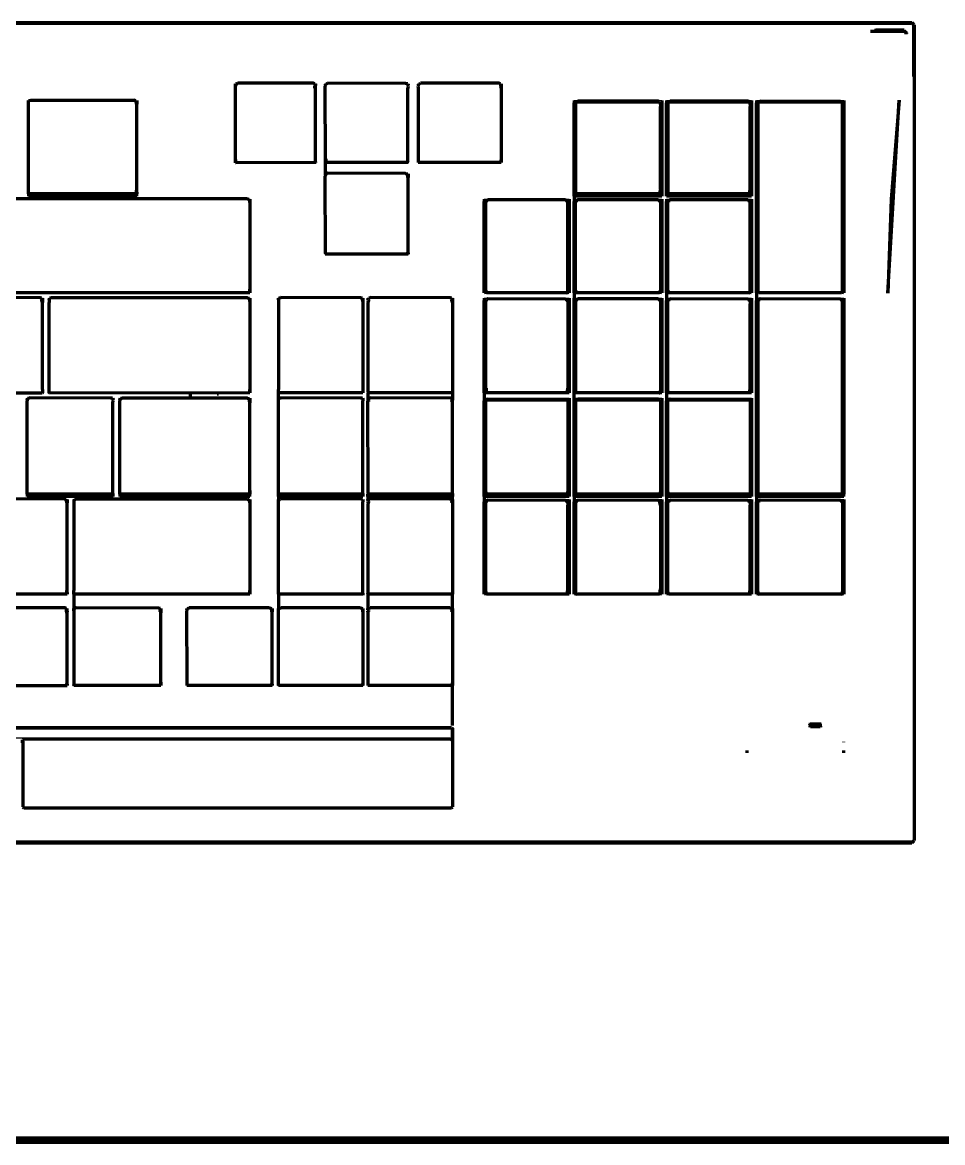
# Model space of a CAD drawing. Header units: millimetres. Extents: x 4307 to 31003, y 2809 to 20009.
# Drawn here: x 15031.8 to 15161.9, y 13399.1 to 13557.4 of the extents above; entities that cross this region are included whole.
import ezdxf

# ---------------------------------------------------------------- set-up
doc = ezdxf.new("R2010")
doc.units = ezdxf.units.MM
doc.layers.add('ProfileEdges', color=7, linetype='Continuous')

msp = doc.modelspace()

# ---------------------------------------------------------------- linework, layer by layer
for p, q in [((15157.63, 13557.11), (15157.47, 13557.26)), ((15157.63, 13557.11), (15157.63, 13549.82)), ((15157.74, 13556.96), (15157.63, 13557.11)), ((15157.74, 13556.96), (15157.74, 13548.65)), ((15156.47, 13556.34), (15156.76, 13555.96)), ((15156.76, 13555.96), (15156.81, 13555.97)), ((15156.79, 13556.16), (15156.81, 13555.97)), ((15156.81, 13555.93), (15156.81, 13555.97)), ((15061.93, 13548.75), (15062.06, 13548.74)), ((15062.09, 13548.75), (15062.27, 13548.75)), ((15072.9, 13548.78), (15073.16, 13548.78)), ((15073.16, 13548.78), (15073.25, 13548.78)), ((15074.63, 13548.78), (15074.71, 13548.78)), ((15085.97, 13548.78), (15086.23, 13548.78)), ((15086.23, 13548.78), (15086.32, 13548.78)), ((15087.76, 13548.78), (15087.85, 13548.78)), ((15099.15, 13548.78), (15099.41, 13548.78)), ((15099.41, 13548.78), (15099.49, 13548.78)), ((15087.76, 13548.44), (15087.85, 13548.44)), ((15099.41, 13548.44), (15099.49, 13548.44)), ((15032.68, 13546.4), (15032.76, 13546.4)), ((15032.68, 13546.06), (15032.76, 13546.06)), ((15047.85, 13546.38), (15047.98, 13546.4)), ((15047.9, 13546.06), (15047.98, 13546.06)), ((15109.78, 13546.4), (15122.17, 13546.4)), ((15109.78, 13546.06), (15110, 13546.06)), ((15110, 13546.06), (15121.93, 13546.06)), ((15121.93, 13546.06), (15122.17, 13546.06)), ((15122.85, 13546.4), (15134.87, 13546.4)), ((15122.85, 13546.06), (15123.08, 13546.06)), ((15123.08, 13546.06), (15134.63, 13546.06)), ((15134.63, 13546.06), (15134.87, 13546.06)), ((15135.56, 13546.4), (15147.92, 13546.4)), ((15135.56, 13546.06), (15135.81, 13546.06)), ((15135.81, 13546.06), (15147.66, 13546.06)), ((15147.66, 13546.06), (15147.92, 13546.06)), ((15074.63, 13536.04), (15074.71, 13536.04)), ((15074.71, 13536.04), (15085.97, 13536.07)), ((15086.23, 13536.04), (15086.32, 13536.04)), ((15086.25, 13535.7), (15086.32, 13535.7)), ((15063.65, 13532.48), (15063.8, 13532.48)), ((15063.86, 13532.47), (15063.99, 13532.48)), ((15063.9, 13532.15), (15063.99, 13532.15)), ((15097.1, 13532.48), (15109.1, 13532.48)), ((15097.1, 13532.15), (15097.33, 13532.15)), ((15097.33, 13532.15), (15097.62, 13532.15)), ((15108.58, 13532.15), (15108.88, 13532.15)), ((15108.88, 13532.15), (15109.1, 13532.15)), ((15109.78, 13532.48), (15122.17, 13532.48)), ((15109.78, 13532.15), (15110.03, 13532.15)), ((15110.03, 13532.15), (15110.3, 13532.15)), ((15121.66, 13532.15), (15121.95, 13532.15)), ((15121.95, 13532.15), (15122.17, 13532.15)), ((15122.85, 13532.48), (15134.87, 13532.48)), ((15122.85, 13532.15), (15123.1, 13532.15)), ((15123.1, 13532.15), (15123.37, 13532.15)), ((15134.36, 13532.15), (15134.65, 13532.15)), ((15134.65, 13532.15), (15134.87, 13532.15)), ((15022.73, 13518.49), (15034.33, 13518.52)), ((15034.54, 13518.47), (15034.67, 13518.49)), ((15035.61, 13518.49), (15035.69, 13518.49)), ((15063.86, 13518.47), (15063.99, 13518.49)), ((15068, 13518.49), (15068.08, 13518.49)), ((15068.08, 13518.49), (15079.62, 13518.52)), ((15079.83, 13518.47), (15079.96, 13518.49)), ((15080.65, 13518.49), (15080.78, 13518.47)), ((15080.81, 13518.49), (15092.27, 13518.52)), ((15092.48, 13518.47), (15092.61, 13518.49)), ((15097.1, 13518.49), (15109.1, 13518.49)), ((15109.78, 13518.49), (15122.17, 13518.49)), ((15122.85, 13518.49), (15134.87, 13518.49)), ((15135.56, 13518.49), (15147.92, 13518.49)), ((15034.67, 13518.15), (15034.58, 13518.15)), ((15035.61, 13518.15), (15035.69, 13518.15)), ((15063.9, 13518.15), (15063.99, 13518.15)), ((15079.88, 13518.15), (15079.96, 13518.15)), ((15080.65, 13518.15), (15080.99, 13518.15)), ((15092.27, 13518.15), (15092.54, 13518.15)), ((15092.54, 13518.15), (15092.61, 13518.15)), ((15097.1, 13518.15), (15097.33, 13518.15)), ((15097.33, 13518.15), (15097.62, 13518.15)), ((15108.58, 13518.15), (15108.86, 13518.15)), ((15108.86, 13518.15), (15109.1, 13518.15)), ((15109.78, 13518.15), (15110, 13518.15)), ((15110, 13518.15), (15110.3, 13518.15)), ((15121.66, 13518.15), (15121.95, 13518.15)), ((15121.95, 13518.15), (15122.17, 13518.15)), ((15122.85, 13518.15), (15123.08, 13518.15)), ((15123.08, 13518.15), (15123.37, 13518.15)), ((15134.36, 13518.15), (15134.63, 13518.15)), ((15134.63, 13518.15), (15134.87, 13518.15)), ((15135.56, 13518.15), (15135.83, 13518.15)), ((15135.99, 13518.15), (15136.07, 13518.15)), ((15147.4, 13518.15), (15147.66, 13518.15)), ((15147.66, 13518.15), (15147.92, 13518.15)), ((15032.5, 13504.32), (15032.58, 13504.32)), ((15032.58, 13504.32), (15044.3, 13504.35)), ((15044.55, 13504.32), (15044.64, 13504.32)), ((15045.58, 13504.32), (15045.67, 13504.32)), ((15063.86, 13504.3), (15063.99, 13504.32)), ((15068, 13504.32), (15068.08, 13504.32)), ((15068.08, 13504.32), (15079.62, 13504.35)), ((15079.88, 13504.32), (15079.96, 13504.32)), ((15080.65, 13504.32), (15080.73, 13504.32)), ((15080.73, 13504.32), (15092.27, 13504.35)), ((15092.53, 13504.32), (15092.61, 13504.32)), ((15097.1, 13504.32), (15109.1, 13504.32)), ((15109.78, 13504.32), (15122.17, 13504.32)), ((15122.85, 13504.32), (15134.87, 13504.32)), ((15044.55, 13503.98), (15044.64, 13503.98)), ((15063.9, 13503.98), (15063.99, 13503.98)), ((15079.87, 13503.98), (15079.96, 13503.98)), ((15080.65, 13503.98), (15080.99, 13503.98)), ((15092.27, 13503.98), (15092.61, 13503.98)), ((15097.1, 13503.98), (15097.33, 13503.98)), ((15097.33, 13503.98), (15108.88, 13503.98)), ((15108.88, 13503.98), (15109.1, 13503.98)), ((15109.78, 13503.98), (15110, 13503.98)), ((15110, 13503.98), (15121.95, 13503.98)), ((15121.95, 13503.98), (15122.17, 13503.98)), ((15122.85, 13503.98), (15123.08, 13503.98)), ((15123.08, 13503.98), (15134.65, 13503.98)), ((15134.65, 13503.98), (15134.87, 13503.98)), ((15037.81, 13490.02), (15037.96, 13490.02)), ((15038.02, 13490.01), (15038.15, 13490.02)), ((15039.08, 13490.02), (15039.21, 13490.01)), ((15039.27, 13490.02), (15039.42, 13490.02)), ((15063.65, 13490.02), (15063.8, 13490.02)), ((15063.86, 13490.01), (15063.99, 13490.02)), ((15068, 13490.02), (15068.12, 13490.01)), ((15079.62, 13490.02), (15079.88, 13490.03)), ((15079.88, 13490.03), (15079.96, 13490.02)), ((15080.65, 13490.02), (15080.73, 13490.03)), ((15080.73, 13490.03), (15080.99, 13490.02)), ((15092.27, 13490.02), (15092.42, 13490.02)), ((15092.48, 13490.01), (15092.61, 13490.02)), ((15097.1, 13490.02), (15109.1, 13490.02)), ((15109.78, 13490.02), (15122.17, 13490.02)), ((15122.85, 13490.02), (15134.87, 13490.02)), ((15135.56, 13490.02), (15147.92, 13490.02)), ((15038.15, 13489.69), (15038.06, 13489.69)), ((15063.9, 13489.69), (15063.99, 13489.69)), ((15079.88, 13489.69), (15079.96, 13489.69)), ((15080.65, 13489.69), (15080.99, 13489.69)), ((15092.27, 13489.69), (15092.54, 13489.69)), ((15092.54, 13489.69), (15092.61, 13489.69)), ((15097.1, 13489.69), (15097.33, 13489.69)), ((15097.33, 13489.69), (15097.62, 13489.69)), ((15108.58, 13489.69), (15108.86, 13489.69)), ((15108.86, 13489.69), (15109.1, 13489.69)), ((15109.78, 13489.69), (15110, 13489.69)), ((15110, 13489.69), (15110.3, 13489.69)), ((15121.66, 13489.69), (15121.89, 13489.69)), ((15121.89, 13489.69), (15122.17, 13489.69)), ((15122.85, 13489.69), (15123.08, 13489.69)), ((15123.08, 13489.69), (15123.37, 13489.69)), ((15134.36, 13489.69), (15134.63, 13489.69)), ((15134.63, 13489.69), (15134.87, 13489.69)), ((15135.56, 13489.69), (15135.78, 13489.69)), ((15135.78, 13489.69), (15135.83, 13489.69)), ((15135.99, 13489.69), (15136.07, 13489.69)), ((15147.4, 13489.69), (15147.7, 13489.69)), ((15147.7, 13489.69), (15147.92, 13489.69)), ((15026.16, 13474.63), (15038.06, 13474.63)), ((15038.06, 13474.63), (15038.15, 13474.63)), ((15038.06, 13474.29), (15038.15, 13474.29)), ((15039.08, 13474.63), (15039.16, 13474.63)), ((15039.16, 13474.63), (15051.06, 13474.66)), ((15051.06, 13474.29), (15051.34, 13474.29)), ((15051.28, 13474.61), (15051.41, 13474.63)), ((15051.34, 13474.29), (15051.41, 13474.29)), ((15055.07, 13474.63), (15055.16, 13474.63)), ((15055.16, 13474.63), (15067.02, 13474.63)), ((15067.02, 13474.63), (15067.11, 13474.63)), ((15067.02, 13474.29), (15067.11, 13474.29)), ((15068, 13474.63), (15068.08, 13474.63)), ((15068.08, 13474.63), (15079.88, 13474.63)), ((15079.88, 13474.63), (15079.96, 13474.63)), ((15079.88, 13474.29), (15079.96, 13474.29)), ((15080.65, 13474.63), (15080.73, 13474.63)), ((15080.65, 13474.29), (15080.99, 13474.29)), ((15080.73, 13474.63), (15092.53, 13474.63)), ((15092.27, 13474.29), (15092.56, 13474.29)), ((15092.53, 13474.63), (15092.61, 13474.63)), ((15092.56, 13474.29), (15092.61, 13474.29)), ((15143.2, 13458.4), (15143.13, 13458.33)), ((15144.63, 13458.33), (15144.56, 13458.4)), ((14890.7, 13457.62), (15092.48, 13457.62)), ((15092.48, 13456.47), (15092.48, 13457.62)), ((15143.09, 13458.22), (15144.63, 13458.22)), ((15144.69, 13458.22), (15144.63, 13458.22)), ((15092.48, 13456.29), (14890.7, 13456.29)), ((15092.48, 13456.18), (15092.48, 13456.29)), ((15092.48, 13455.85), (15092.48, 13456.18))]:
    msp.add_line(p, q)
at = {"layer": 'ProfileEdges', "lineweight": 211}
for p, q in [((14858.64, 13557.45), (15157.52, 13557.45)), ((14858.76, 13557.34), (15157.4, 13557.34)), ((15157.4, 13557.34), (15157.47, 13557.26)), ((15157.65, 13557.31), (15157.47, 13557.26)), ((15157.52, 13557.45), (15157.65, 13557.31)), ((15157.65, 13557.31), (15157.69, 13557.31)), ((15157.87, 13557.12), (15157.69, 13557.31)), ((15157.87, 13557.12), (15157.87, 13441.84)), ((15151.67, 13556.19), (15156.48, 13556.19)), ((15152.47, 13556.34), (15152.28, 13556.3)), ((15156.42, 13556.34), (15152.47, 13556.34)), ((15156.42, 13556.3), (15152.47, 13556.34)), ((15156.42, 13556.3), (15156.42, 13556.34)), ((15156.48, 13556.19), (15156.42, 13556.3)), ((15156.48, 13556.19), (15156.66, 13556)), ((15156.66, 13556), (15156.66, 13555.76)), ((15156.76, 13555.96), (15156.66, 13556)), ((15156.76, 13555.96), (15156.76, 13555.87)), ((15061.95, 13548.49), (15061.93, 13548.75)), ((15062.06, 13548.74), (15061.95, 13548.49)), ((15062.09, 13548.75), (15062.06, 13548.74)), ((15062.27, 13548.84), (15062.09, 13548.75)), ((15072.9, 13548.87), (15062.27, 13548.84)), ((15073.16, 13548.78), (15072.9, 13548.87)), ((15073.16, 13548.78), (15073.16, 13548.53)), ((15073.23, 13548.52), (15073.16, 13548.78)), ((15073.25, 13548.78), (15073.23, 13548.52)), ((15074.63, 13548.78), (15074.65, 13548.52)), ((15074.65, 13548.52), (15074.71, 13548.78)), ((15074.71, 13548.78), (15074.82, 13548.78)), ((15074.97, 13548.87), (15074.82, 13548.78)), ((15085.97, 13548.82), (15074.97, 13548.87)), ((15086.23, 13548.78), (15085.97, 13548.82)), ((15086.23, 13548.78), (15086.3, 13548.52)), ((15086.32, 13548.78), (15086.3, 13548.52)), ((15087.76, 13548.78), (15087.78, 13548.52)), ((15087.78, 13548.52), (15087.85, 13548.78)), ((15087.85, 13548.78), (15087.95, 13548.78)), ((15087.95, 13548.78), (15088.1, 13548.87)), ((15099.15, 13548.87), (15088.1, 13548.87)), ((15099.41, 13548.78), (15099.15, 13548.87)), ((15099.41, 13548.78), (15099.41, 13548.44)), ((15099.49, 13548.78), (15099.49, 13548.44)), ((15061.95, 13548.49), (15061.93, 13548.42)), ((15061.95, 13538.08), (15061.93, 13548.42)), ((15073.16, 13548.13), (15073.16, 13548.45)), ((15073.25, 13548.44), (15073.23, 13548.52)), ((15073.23, 13538.13), (15073.25, 13548.44)), ((15074.65, 13548.52), (15074.63, 13548.44)), ((15074.65, 13537.76), (15074.63, 13548.44)), ((15086.3, 13548.52), (15086.32, 13548.44)), ((15086.32, 13548.44), (15086.3, 13548.14)), ((15086.3, 13537.76), (15086.3, 13548.14)), ((15087.78, 13548.52), (15087.76, 13548.44)), ((15087.78, 13548.14), (15087.76, 13548.44)), ((15087.78, 13537.76), (15087.78, 13548.14)), ((15099.41, 13548.44), (15099.47, 13548.14)), ((15099.49, 13548.44), (15099.47, 13548.14)), ((15099.47, 13548.14), (15099.47, 13538.13)), ((15032.7, 13546.14), (15032.68, 13546.4)), ((15032.68, 13546.06), (15032.7, 13546.14)), ((15032.7, 13545.76), (15032.68, 13546.06)), ((15032.7, 13546.14), (15032.76, 13546.4)), ((15032.7, 13533.35), (15032.7, 13545.76)), ((15032.76, 13546.4), (15033.02, 13546.44)), ((15033.02, 13546.44), (15047.64, 13546.44)), ((15047.85, 13546.38), (15047.64, 13546.44)), ((15047.9, 13546.16), (15047.85, 13546.38)), ((15047.9, 13546.16), (15047.9, 13546.06)), ((15047.9, 13546.06), (15047.96, 13545.76)), ((15047.98, 13546.06), (15047.96, 13545.76)), ((15047.96, 13545.76), (15047.96, 13533.73)), ((15047.98, 13546.4), (15047.98, 13546.06)), ((15109.78, 13546.4), (15109.78, 13546.06)), ((15109.78, 13533.23), (15109.78, 13546.06)), ((15109.98, 13545.95), (15110, 13546.06)), ((15109.98, 13545.95), (15109.98, 13533.54)), ((15110, 13546.06), (15110.04, 13546.21)), ((15110.04, 13546.21), (15110.3, 13546.3)), ((15121.66, 13546.3), (15110.3, 13546.3)), ((15121.91, 13546.21), (15121.66, 13546.3)), ((15121.91, 13546.21), (15121.93, 13546.06)), ((15121.93, 13546.06), (15121.98, 13545.58)), ((15121.98, 13533.91), (15121.98, 13545.58)), ((15122.17, 13546.4), (15122.17, 13546.06)), ((15122.17, 13546.06), (15122.17, 13533.23)), ((15122.85, 13546.4), (15122.85, 13546.06)), ((15122.85, 13533.23), (15122.85, 13546.06)), ((15123.05, 13545.95), (15123.08, 13546.06)), ((15123.05, 13545.95), (15123.05, 13533.54)), ((15123.08, 13546.06), (15123.11, 13546.21)), ((15123.11, 13546.21), (15123.37, 13546.3)), ((15134.36, 13546.3), (15123.37, 13546.3)), ((15134.62, 13546.21), (15134.36, 13546.3)), ((15134.62, 13546.21), (15134.63, 13546.06)), ((15134.63, 13546.06), (15134.68, 13545.58)), ((15134.68, 13533.91), (15134.68, 13545.58)), ((15134.87, 13546.4), (15134.87, 13546.06)), ((15134.87, 13546.06), (15134.87, 13533.23)), ((15135.56, 13546.4), (15135.56, 13546.06)), ((15135.56, 13519.24), (15135.56, 13546.06)), ((15135.81, 13546.21), (15136.07, 13546.3)), ((15135.81, 13546.06), (15135.81, 13546.21)), ((15135.81, 13519.28), (15135.81, 13546.06)), ((15147.4, 13546.25), (15136.07, 13546.3)), ((15147.66, 13546.21), (15147.4, 13546.25)), ((15147.66, 13546.06), (15147.66, 13546.21)), ((15147.66, 13546.06), (15147.66, 13519.28)), ((15147.92, 13546.4), (15147.92, 13546.06)), ((15147.92, 13546.06), (15147.92, 13519.24)), ((15154.11, 13519.18), (15155.73, 13546.45)), ((15155.73, 13546.45), (15154.61, 13532.48)), ((15061.93, 13537.59), (15061.95, 13538.08)), ((15062, 13537.59), (15061.93, 13537.59)), ((15061.95, 13538.08), (15062, 13537.59)), ((15073.17, 13537.64), (15062, 13537.59)), ((15073.17, 13537.64), (15073.23, 13537.76)), ((15073.25, 13537.64), (15073.17, 13537.64)), ((15073.23, 13537.76), (15073.23, 13538.13)), ((15073.23, 13537.76), (15073.25, 13537.64)), ((15074.63, 13537.64), (15074.65, 13537.76)), ((15074.68, 13537.64), (15074.63, 13537.64)), ((15074.63, 13537.64), (15074.63, 13536.04)), ((15074.68, 13537.64), (15074.65, 13537.76)), ((15074.71, 13537.64), (15074.68, 13537.64)), ((15074.71, 13538.15), (15074.71, 13537.64)), ((15086.27, 13537.64), (15074.71, 13537.64)), ((15086.3, 13537.76), (15086.27, 13537.64)), ((15086.32, 13537.64), (15086.27, 13537.64)), ((15086.3, 13537.76), (15086.32, 13537.64)), ((15087.76, 13537.64), (15087.78, 13537.76)), ((15087.81, 13537.64), (15087.76, 13537.64)), ((15087.81, 13537.64), (15087.78, 13537.76)), ((15099.39, 13537.64), (15087.81, 13537.64)), ((15099.39, 13537.64), (15099.41, 13537.74)), ((15099.49, 13537.64), (15099.39, 13537.64)), ((15099.47, 13538.13), (15099.41, 13537.74)), ((15099.47, 13538.13), (15099.49, 13537.64)), ((15074.63, 13536.04), (15074.63, 13536)), ((15074.63, 13536), (15074.65, 13535.78)), ((15074.65, 13535.78), (15074.71, 13536.04)), ((15074.97, 13536.13), (15074.71, 13536.04)), ((15085.97, 13536.07), (15074.97, 13536.13)), ((15085.97, 13536.07), (15086.23, 13536.04)), ((15086.23, 13536.04), (15086.25, 13535.7)), ((15086.32, 13536.04), (15086.32, 13535.7)), ((15074.63, 13535.7), (15074.65, 13535.78)), ((15074.65, 13524.8), (15074.63, 13535.7)), ((15086.25, 13535.7), (15086.3, 13535.4)), ((15086.32, 13535.7), (15086.3, 13535.4)), ((15086.3, 13535.4), (15086.3, 13525.18)), ((15032.68, 13533.23), (15032.7, 13533.35)), ((15032.68, 13533.23), (15032.68, 13532.9)), ((15032.73, 13533.23), (15032.68, 13533.23)), ((15047.98, 13532.9), (15032.68, 13532.9)), ((15032.7, 13533.35), (15032.73, 13533.23)), ((15032.73, 13533.23), (15032.76, 13533.09)), ((15047.91, 13533.23), (15032.73, 13533.23)), ((15032.76, 13533.09), (15033.02, 13533)), ((15047.64, 13533), (15033.02, 13533)), ((15047.64, 13533), (15047.9, 13533.09)), ((15047.9, 13533.09), (15047.91, 13533.23)), ((15047.91, 13533.23), (15047.96, 13533.73)), ((15047.98, 13533.23), (15047.91, 13533.23)), ((15047.96, 13533.73), (15047.98, 13533.23)), ((15047.98, 13532.9), (15047.98, 13533.23)), ((15109.78, 13532.9), (15109.78, 13533.23)), ((15110.2, 13533.23), (15109.78, 13533.23)), ((15122.17, 13532.9), (15109.78, 13532.9)), ((15109.78, 13532.9), (15109.78, 13532.48)), ((15110.08, 13533.29), (15109.98, 13533.54)), ((15110.2, 13533.23), (15110.08, 13533.29)), ((15110.3, 13533.18), (15110.2, 13533.23)), ((15120.24, 13533.23), (15110.2, 13533.23)), ((15120.24, 13533.23), (15110.3, 13533.18)), ((15121.66, 13533.24), (15120.24, 13533.23)), ((15121.87, 13533.29), (15121.66, 13533.24)), ((15122.17, 13533.23), (15121.66, 13533.24)), ((15121.91, 13533.52), (15121.87, 13533.29)), ((15121.98, 13533.91), (15121.91, 13533.52)), ((15122.17, 13533.23), (15122.17, 13532.9)), ((15122.85, 13532.9), (15122.85, 13533.23)), ((15123.27, 13533.23), (15122.85, 13533.23)), ((15134.87, 13532.9), (15122.85, 13532.9)), ((15123.15, 13533.29), (15123.05, 13533.54)), ((15123.27, 13533.23), (15123.15, 13533.29)), ((15123.37, 13533.18), (15123.27, 13533.23)), ((15132.99, 13533.23), (15123.27, 13533.23)), ((15132.99, 13533.23), (15123.37, 13533.18)), ((15134.36, 13533.24), (15132.99, 13533.23)), ((15134.57, 13533.29), (15134.36, 13533.24)), ((15134.87, 13533.23), (15134.36, 13533.24)), ((15134.62, 13533.52), (15134.57, 13533.29)), ((15134.62, 13533.52), (15134.68, 13533.91)), ((15134.87, 13533.23), (15134.87, 13532.9)), ((15063.65, 13532.52), (15029.66, 13532.52)), ((15063.65, 13532.52), (15063.8, 13532.48)), ((15063.8, 13532.48), (15063.86, 13532.47)), ((15063.86, 13532.47), (15063.9, 13532.24)), ((15063.9, 13532.24), (15063.9, 13532.15)), ((15063.9, 13532.15), (15063.97, 13531.84)), ((15063.99, 13532.15), (15063.97, 13531.84)), ((15063.97, 13531.84), (15063.97, 13519.73)), ((15063.99, 13532.48), (15063.99, 13532.15)), ((15097.1, 13532.48), (15097.1, 13532.15)), ((15097.1, 13519.24), (15097.1, 13532.15)), ((15097.3, 13532.03), (15097.33, 13532.15)), ((15097.3, 13519.54), (15097.3, 13532.03)), ((15097.33, 13532.15), (15097.36, 13532.29)), ((15097.36, 13532.29), (15097.62, 13532.39)), ((15108.58, 13532.39), (15097.62, 13532.39)), ((15108.58, 13532.39), (15108.84, 13532.29)), ((15108.88, 13532.15), (15108.84, 13532.29)), ((15108.91, 13532.03), (15108.88, 13532.15)), ((15108.91, 13519.54), (15108.91, 13532.03)), ((15109.1, 13532.48), (15109.1, 13532.15)), ((15109.1, 13532.15), (15109.1, 13519.24)), ((15109.78, 13532.48), (15109.78, 13532.15)), ((15109.78, 13519.24), (15109.78, 13532.15)), ((15110.03, 13532.15), (15109.98, 13532.03)), ((15109.98, 13519.54), (15109.98, 13532.03)), ((15110.08, 13532.28), (15110.03, 13532.15)), ((15110.3, 13532.39), (15110.08, 13532.28)), ((15121.66, 13532.39), (15110.3, 13532.39)), ((15121.66, 13532.39), (15121.91, 13532.29)), ((15121.95, 13532.15), (15121.91, 13532.29)), ((15121.98, 13532.03), (15121.95, 13532.15)), ((15121.98, 13532.03), (15121.98, 13519.54)), ((15122.17, 13532.48), (15122.17, 13532.15)), ((15122.17, 13532.15), (15122.17, 13519.24)), ((15122.85, 13532.48), (15122.85, 13532.15)), ((15122.85, 13519.24), (15122.85, 13532.15)), ((15123.1, 13532.15), (15123.05, 13532.03)), ((15123.05, 13519.54), (15123.05, 13532.03)), ((15123.15, 13532.28), (15123.1, 13532.15)), ((15123.37, 13532.39), (15123.15, 13532.28)), ((15134.36, 13532.39), (15123.37, 13532.39)), ((15134.36, 13532.39), (15134.62, 13532.29)), ((15134.65, 13532.15), (15134.62, 13532.29)), ((15134.68, 13532.03), (15134.65, 13532.15)), ((15134.68, 13519.54), (15134.68, 13532.03)), ((15134.87, 13532.48), (15134.87, 13532.15)), ((15134.87, 13532.15), (15134.87, 13519.24)), ((15154.61, 13532.48), (15154.11, 13519.18)), ((15074.63, 13524.69), (15074.65, 13524.8)), ((15074.65, 13524.8), (15074.68, 13524.69)), ((15086.3, 13525.18), (15086.23, 13524.79)), ((15086.3, 13525.18), (15086.32, 13524.69)), ((15074.68, 13524.69), (15074.63, 13524.69)), ((15086.21, 13524.69), (15074.68, 13524.69)), ((15086.21, 13524.69), (15086.23, 13524.79)), ((15086.32, 13524.69), (15086.21, 13524.69)), ((15034.33, 13518.52), (15022.98, 13518.58)), ((15063.92, 13519.24), (15029.39, 13519.24)), ((15034.54, 13518.47), (15034.33, 13518.52)), ((15034.54, 13518.47), (15034.58, 13518.24)), ((15034.67, 13518.49), (15034.67, 13518.15)), ((15035.61, 13518.49), (15035.63, 13518.23)), ((15035.63, 13518.23), (15035.69, 13518.49)), ((15035.95, 13518.52), (15035.69, 13518.49)), ((15063.65, 13518.52), (15035.95, 13518.52)), ((15063.65, 13518.52), (15063.86, 13518.47)), ((15063.86, 13518.47), (15063.9, 13518.24)), ((15063.92, 13519.24), (15063.97, 13519.73)), ((15063.99, 13519.24), (15063.92, 13519.24)), ((15063.97, 13519.73), (15063.99, 13519.24)), ((15063.99, 13518.49), (15063.99, 13518.15)), ((15068.02, 13518.23), (15068, 13518.49)), ((15068.02, 13518.23), (15068.08, 13518.49)), ((15068.08, 13518.49), (15068.34, 13518.58)), ((15079.62, 13518.52), (15068.34, 13518.58)), ((15079.83, 13518.47), (15079.62, 13518.52)), ((15079.88, 13518.24), (15079.83, 13518.47)), ((15079.96, 13518.49), (15079.96, 13518.15)), ((15080.67, 13518.23), (15080.65, 13518.49)), ((15080.78, 13518.47), (15080.67, 13518.23)), ((15080.81, 13518.49), (15080.78, 13518.47)), ((15080.99, 13518.58), (15080.81, 13518.49)), ((15092.27, 13518.52), (15080.99, 13518.58)), ((15092.48, 13518.47), (15092.27, 13518.52)), ((15092.48, 13518.47), (15092.53, 13518.24)), ((15092.61, 13518.49), (15092.61, 13518.15)), ((15097.36, 13519.28), (15097.1, 13519.24)), ((15097.1, 13518.49), (15097.1, 13518.15)), ((15097.3, 13519.54), (15097.36, 13519.28)), ((15097.36, 13519.28), (15097.48, 13519.24)), ((15108.72, 13519.24), (15097.48, 13519.24)), ((15108.72, 13519.24), (15108.84, 13519.28)), ((15108.84, 13519.28), (15108.91, 13519.54)), ((15109.1, 13519.24), (15108.84, 13519.28)), ((15109.1, 13518.49), (15109.1, 13518.15)), ((15109.78, 13519.24), (15109.78, 13518.49)), ((15110.2, 13519.24), (15109.78, 13519.24)), ((15109.78, 13518.15), (15109.78, 13518.49)), ((15109.98, 13519.54), (15110.08, 13519.3)), ((15110.2, 13519.24), (15110.08, 13519.3)), ((15121.79, 13519.24), (15110.2, 13519.24)), ((15121.91, 13519.28), (15121.79, 13519.24)), ((15121.91, 13519.28), (15121.98, 13519.54)), ((15122.17, 13519.24), (15121.91, 13519.28)), ((15122.17, 13518.49), (15122.17, 13518.15)), ((15122.85, 13519.24), (15122.85, 13518.49)), ((15123.27, 13519.24), (15122.85, 13519.24)), ((15122.85, 13518.49), (15122.85, 13518.15)), ((15123.05, 13519.54), (15123.15, 13519.3)), ((15123.27, 13519.24), (15123.15, 13519.3)), ((15134.5, 13519.24), (15123.27, 13519.24)), ((15134.5, 13519.24), (15134.62, 13519.28)), ((15134.62, 13519.28), (15134.68, 13519.54)), ((15134.87, 13519.24), (15134.62, 13519.28)), ((15134.87, 13518.49), (15134.87, 13518.15)), ((15135.81, 13519.28), (15135.56, 13519.24)), ((15135.56, 13519.24), (15135.56, 13518.49)), ((15135.56, 13518.49), (15135.56, 13518.15)), ((15135.93, 13519.24), (15135.81, 13519.28)), ((15147.54, 13519.24), (15135.93, 13519.24)), ((15147.66, 13519.28), (15147.54, 13519.24)), ((15147.92, 13519.24), (15147.66, 13519.28)), ((15147.92, 13518.49), (15147.92, 13518.15)), ((15034.58, 13518.15), (15034.58, 13518.24)), ((15034.65, 13517.85), (15034.58, 13518.15)), ((15034.67, 13518.15), (15034.65, 13517.85)), ((15034.65, 13505.56), (15034.65, 13517.85)), ((15035.63, 13518.23), (15035.61, 13518.15)), ((15035.61, 13518.15), (15035.63, 13517.85)), ((15035.63, 13505.18), (15035.63, 13517.85)), ((15063.9, 13518.24), (15063.9, 13518.15)), ((15063.9, 13518.15), (15063.97, 13517.85)), ((15063.99, 13518.15), (15063.97, 13517.85)), ((15063.97, 13517.85), (15063.97, 13505.56)), ((15068.02, 13518.23), (15068, 13518.15)), ((15068, 13518.15), (15068.02, 13505.56)), ((15079.88, 13518.24), (15079.88, 13518.15)), ((15079.88, 13518.15), (15079.94, 13517.85)), ((15079.96, 13518.15), (15079.94, 13517.85)), ((15079.94, 13517.85), (15079.94, 13505.56)), ((15080.67, 13518.23), (15080.65, 13518.15)), ((15080.65, 13518.15), (15080.67, 13517.85)), ((15080.67, 13505.18), (15080.67, 13517.85)), ((15092.54, 13518.15), (15092.53, 13518.24)), ((15092.59, 13517.85), (15092.54, 13518.15)), ((15092.61, 13518.15), (15092.59, 13517.85)), ((15092.59, 13517.85), (15092.59, 13505.56)), ((15097.1, 13505.07), (15097.1, 13518.15)), ((15097.3, 13518.04), (15097.33, 13518.15)), ((15097.3, 13505.37), (15097.3, 13518.04)), ((15097.33, 13518.15), (15097.36, 13518.3)), ((15097.62, 13518.39), (15097.36, 13518.3)), ((15108.58, 13518.34), (15097.62, 13518.39)), ((15108.58, 13518.34), (15108.84, 13518.3)), ((15108.84, 13518.3), (15108.86, 13518.15)), ((15108.86, 13518.15), (15108.91, 13517.66)), ((15108.91, 13517.66), (15108.91, 13505.75)), ((15109.1, 13518.15), (15109.1, 13505.07)), ((15109.78, 13505.07), (15109.78, 13518.15)), ((15109.98, 13518.04), (15110, 13518.15)), ((15109.98, 13518.04), (15109.98, 13505.37)), ((15110, 13518.15), (15110.04, 13518.3)), ((15110.04, 13518.3), (15110.3, 13518.39)), ((15121.66, 13518.39), (15110.3, 13518.39)), ((15121.66, 13518.39), (15121.91, 13518.3)), ((15121.95, 13518.15), (15121.91, 13518.3)), ((15121.98, 13518.04), (15121.95, 13518.15)), ((15121.98, 13518.04), (15121.98, 13505.37)), ((15122.17, 13518.15), (15122.17, 13505.07)), ((15122.85, 13505.07), (15122.85, 13518.15)), ((15123.05, 13518.04), (15123.08, 13518.15)), ((15123.05, 13505.37), (15123.05, 13518.04)), ((15123.08, 13518.15), (15123.11, 13518.3)), ((15123.11, 13518.3), (15123.37, 13518.39)), ((15134.36, 13518.34), (15123.37, 13518.39)), ((15134.62, 13518.3), (15134.36, 13518.34)), ((15134.62, 13518.3), (15134.63, 13518.15)), ((15134.63, 13518.15), (15134.68, 13517.66)), ((15134.68, 13505.75), (15134.68, 13517.66)), ((15134.87, 13518.15), (15134.87, 13505.07)), ((15135.56, 13490.78), (15135.56, 13518.15)), ((15136.07, 13518.39), (15135.81, 13518.3)), ((15135.83, 13518.15), (15135.81, 13518.3)), ((15135.81, 13518.05), (15135.83, 13518.15)), ((15135.81, 13490.82), (15135.81, 13518.05)), ((15147.4, 13518.34), (15136.07, 13518.39)), ((15147.66, 13518.3), (15147.4, 13518.34)), ((15147.66, 13518.15), (15147.66, 13518.3)), ((15147.66, 13518.15), (15147.66, 13490.82)), ((15147.92, 13518.15), (15147.92, 13490.78)), ((15034.6, 13505.05), (15022.71, 13505.07)), ((15032.5, 13504.32), (15032.52, 13504.06)), ((15032.52, 13504.06), (15032.58, 13504.32)), ((15032.58, 13504.32), (15032.84, 13504.41)), ((15044.3, 13504.35), (15032.84, 13504.41)), ((15034.65, 13505.56), (15034.6, 13505.05)), ((15034.67, 13505.07), (15034.6, 13505.05)), ((15034.65, 13505.56), (15034.67, 13505.07)), ((15035.61, 13505.07), (15035.63, 13505.18)), ((15035.68, 13505.06), (15035.61, 13505.07)), ((15035.63, 13505.18), (15035.68, 13505.06)), ((15063.92, 13505.07), (15035.68, 13505.06)), ((15044.55, 13504.32), (15044.3, 13504.35)), ((15044.55, 13504.32), (15044.62, 13504.06)), ((15044.64, 13504.32), (15044.62, 13504.06)), ((15045.58, 13504.32), (15045.61, 13504.06)), ((15045.61, 13504.06), (15045.67, 13504.32)), ((15045.67, 13504.32), (15045.93, 13504.35)), ((15063.65, 13504.35), (15045.93, 13504.35)), ((15055.79, 13504.73), (15055.37, 13504.73)), ((15059.56, 13504.89), (15059.33, 13504.89)), ((15063.65, 13504.35), (15063.86, 13504.3)), ((15063.9, 13504.07), (15063.86, 13504.3)), ((15063.92, 13505.07), (15063.97, 13505.56)), ((15063.99, 13505.07), (15063.92, 13505.07)), ((15063.97, 13505.56), (15063.99, 13505.07)), ((15063.99, 13504.32), (15063.99, 13503.98)), ((15068, 13505.07), (15068.02, 13505.18)), ((15068, 13504.32), (15068, 13505.07)), ((15068.07, 13505.07), (15068, 13505.07)), ((15068.02, 13504.06), (15068, 13504.32)), ((15068.02, 13505.18), (15068.02, 13505.56)), ((15068.07, 13505.07), (15068.02, 13505.18)), ((15068.02, 13504.06), (15068.08, 13504.32)), ((15079.89, 13505.07), (15068.07, 13505.07)), ((15068.08, 13504.32), (15068.34, 13504.41)), ((15079.62, 13504.35), (15068.34, 13504.41)), ((15079.88, 13504.32), (15079.62, 13504.35)), ((15079.88, 13504.32), (15079.94, 13504.06)), ((15079.94, 13505.56), (15079.89, 13505.07)), ((15079.96, 13505.07), (15079.89, 13505.07)), ((15079.94, 13505.56), (15079.96, 13505.07)), ((15079.96, 13504.32), (15079.94, 13504.06)), ((15080.65, 13505.07), (15080.67, 13505.18)), ((15080.72, 13505.07), (15080.65, 13505.07)), ((15080.65, 13505.07), (15080.65, 13504.32)), ((15080.65, 13504.32), (15080.65, 13504.25)), ((15080.65, 13504.25), (15080.67, 13504.06)), ((15080.67, 13505.18), (15080.72, 13505.07)), ((15080.67, 13504.06), (15080.73, 13504.32)), ((15092.54, 13505.07), (15080.72, 13505.07)), ((15080.73, 13504.32), (15080.99, 13504.41)), ((15092.27, 13504.35), (15080.99, 13504.41)), ((15092.53, 13504.32), (15092.27, 13504.35)), ((15092.53, 13504.32), (15092.59, 13504.06)), ((15092.59, 13505.56), (15092.54, 13505.07)), ((15092.61, 13505.07), (15092.54, 13505.07)), ((15092.59, 13505.56), (15092.61, 13505.07)), ((15092.61, 13504.32), (15092.59, 13504.06)), ((15092.61, 13505.07), (15092.61, 13504.32)), ((15097.36, 13505.11), (15097.1, 13505.07)), ((15097.1, 13505.07), (15097.1, 13504.32)), ((15097.1, 13504.32), (15097.1, 13503.98)), ((15097.3, 13505.37), (15097.36, 13505.11)), ((15097.36, 13505.76), (15097.36, 13505.11)), ((15097.48, 13505.07), (15097.36, 13505.11)), ((15097.36, 13504.13), (15097.62, 13504.22)), ((15107.22, 13505.07), (15097.48, 13505.07)), ((15108.58, 13504.17), (15097.62, 13504.22)), ((15108.58, 13505.07), (15107.22, 13505.07)), ((15108.8, 13505.13), (15108.58, 13505.07)), ((15109.1, 13505.07), (15108.58, 13505.07)), ((15108.84, 13505.36), (15108.8, 13505.13)), ((15108.84, 13505.36), (15108.91, 13505.75)), ((15109.1, 13504.32), (15109.1, 13503.98)), ((15110.2, 13505.07), (15109.78, 13505.07)), ((15109.78, 13504.32), (15109.78, 13505.07)), ((15109.78, 13503.98), (15109.78, 13504.32)), ((15110.08, 13505.13), (15109.98, 13505.37)), ((15110.04, 13504.13), (15110.3, 13504.22)), ((15110.2, 13505.07), (15110.08, 13505.13)), ((15121.79, 13505.07), (15110.2, 13505.07)), ((15121.66, 13504.22), (15110.3, 13504.22)), ((15121.91, 13504.13), (15121.66, 13504.22)), ((15121.79, 13505.07), (15121.91, 13505.11)), ((15121.91, 13505.11), (15121.98, 13505.37)), ((15122.17, 13505.07), (15121.91, 13505.11)), ((15122.17, 13504.32), (15122.17, 13503.98)), ((15122.85, 13505.07), (15122.85, 13504.32)), ((15123.27, 13505.07), (15122.85, 13505.07)), ((15122.85, 13504.32), (15122.85, 13503.98)), ((15123.15, 13505.13), (15123.05, 13505.37)), ((15123.37, 13504.22), (15123.11, 13504.13)), ((15123.27, 13505.07), (15123.15, 13505.13)), ((15132.99, 13505.07), (15123.27, 13505.07)), ((15134.36, 13504.17), (15123.37, 13504.22)), ((15134.36, 13505.07), (15132.99, 13505.07)), ((15134.57, 13505.13), (15134.36, 13505.07)), ((15134.87, 13505.07), (15134.36, 13505.07)), ((15134.62, 13505.36), (15134.57, 13505.13)), ((15134.62, 13505.36), (15134.68, 13505.75)), ((15134.87, 13504.32), (15134.87, 13503.98)), ((15032.52, 13504.06), (15032.5, 13503.98)), ((15032.52, 13490.89), (15032.5, 13503.98)), ((15044.64, 13503.98), (15044.62, 13504.06)), ((15044.62, 13503.68), (15044.64, 13503.98)), ((15044.62, 13490.89), (15044.62, 13503.68)), ((15045.61, 13504.06), (15045.58, 13503.98)), ((15045.61, 13490.89), (15045.58, 13503.98)), ((15063.9, 13503.98), (15063.9, 13504.07)), ((15063.97, 13503.68), (15063.9, 13503.98)), ((15063.99, 13503.98), (15063.97, 13503.68)), ((15063.97, 13491.27), (15063.97, 13503.68)), ((15068, 13503.98), (15068.02, 13504.06)), ((15068.02, 13490.89), (15068, 13503.98)), ((15079.94, 13504.06), (15079.96, 13503.98)), ((15079.94, 13503.68), (15079.96, 13503.98)), ((15079.94, 13490.89), (15079.94, 13503.68)), ((15080.65, 13503.98), (15080.67, 13504.06)), ((15080.67, 13490.89), (15080.65, 13503.98)), ((15092.61, 13503.98), (15092.59, 13504.06)), ((15092.59, 13503.68), (15092.61, 13503.98)), ((15092.59, 13490.89), (15092.59, 13503.68)), ((15097.1, 13490.78), (15097.1, 13503.98)), ((15097.33, 13503.98), (15097.3, 13503.87)), ((15097.3, 13491.08), (15097.3, 13503.87)), ((15097.36, 13504.13), (15097.33, 13503.98)), ((15108.84, 13504.13), (15108.58, 13504.17)), ((15108.88, 13503.98), (15108.84, 13504.13)), ((15108.91, 13503.87), (15108.88, 13503.98)), ((15108.91, 13503.87), (15108.91, 13491.08)), ((15109.1, 13503.98), (15109.1, 13490.78)), ((15109.78, 13490.78), (15109.78, 13503.98)), ((15109.98, 13503.87), (15110, 13503.98)), ((15109.98, 13503.87), (15109.98, 13491.08)), ((15110, 13503.98), (15110.04, 13504.13)), ((15121.95, 13503.98), (15121.91, 13504.13)), ((15121.98, 13503.87), (15121.95, 13503.98)), ((15121.98, 13503.87), (15121.98, 13491.08)), ((15122.17, 13503.98), (15122.17, 13490.78)), ((15122.85, 13490.78), (15122.85, 13503.98)), ((15123.05, 13503.87), (15123.08, 13503.98)), ((15123.05, 13491.08), (15123.05, 13503.87)), ((15123.08, 13503.98), (15123.11, 13504.13)), ((15134.62, 13504.13), (15134.36, 13504.17)), ((15134.65, 13503.98), (15134.62, 13504.13)), ((15134.68, 13503.87), (15134.65, 13503.98)), ((15134.68, 13503.87), (15134.68, 13491.08)), ((15134.87, 13503.98), (15134.87, 13490.78)), ((15037.81, 13490.06), (15026.42, 13490.12)), ((15032.5, 13490.78), (15032.52, 13490.89)), ((15032.5, 13490.78), (15032.5, 13490.44)), ((15032.57, 13490.78), (15032.5, 13490.78)), ((15044.64, 13490.44), (15032.5, 13490.44)), ((15032.57, 13490.78), (15032.52, 13490.89)), ((15032.63, 13490.65), (15032.57, 13490.78)), ((15044.59, 13490.78), (15032.57, 13490.78)), ((15032.84, 13490.54), (15032.63, 13490.65)), ((15044.3, 13490.54), (15032.84, 13490.54)), ((15037.96, 13490.02), (15037.81, 13490.06)), ((15038.02, 13490.01), (15037.96, 13490.02)), ((15038.06, 13489.78), (15038.02, 13490.01)), ((15038.15, 13490.02), (15038.15, 13489.69)), ((15039.08, 13490.02), (15039.1, 13489.76)), ((15039.21, 13490.01), (15039.1, 13489.76)), ((15039.27, 13490.02), (15039.21, 13490.01)), ((15039.42, 13490.06), (15039.27, 13490.02)), ((15063.65, 13490.06), (15039.42, 13490.06)), ((15044.3, 13490.54), (15044.55, 13490.63)), ((15044.59, 13490.78), (15044.55, 13490.63)), ((15044.62, 13490.89), (15044.59, 13490.78)), ((15044.64, 13490.78), (15044.59, 13490.78)), ((15044.62, 13490.89), (15044.64, 13490.78)), ((15044.64, 13490.44), (15044.64, 13490.78)), ((15045.58, 13490.78), (15045.61, 13490.89)), ((15045.58, 13490.78), (15045.58, 13490.44)), ((15045.63, 13490.78), (15045.58, 13490.78)), ((15063.99, 13490.44), (15045.58, 13490.44)), ((15045.61, 13490.89), (15045.63, 13490.78)), ((15045.63, 13490.78), (15045.67, 13490.63)), ((15063.92, 13490.78), (15045.63, 13490.78)), ((15045.93, 13490.59), (15045.67, 13490.63)), ((15063.65, 13490.59), (15045.93, 13490.59)), ((15063.65, 13490.59), (15063.9, 13490.63)), ((15063.65, 13490.06), (15063.8, 13490.02)), ((15063.8, 13490.02), (15063.86, 13490.01)), ((15063.9, 13489.78), (15063.86, 13490.01)), ((15063.9, 13490.63), (15063.92, 13490.78)), ((15063.92, 13490.78), (15063.97, 13491.27)), ((15063.99, 13490.78), (15063.92, 13490.78)), ((15063.97, 13491.27), (15063.99, 13490.78)), ((15063.99, 13490.44), (15063.99, 13490.78)), ((15063.99, 13490.02), (15063.99, 13489.69)), ((15068, 13490.78), (15068.02, 13490.89)), ((15068, 13490.44), (15068, 13490.78)), ((15068.07, 13490.78), (15068, 13490.78)), ((15079.96, 13490.44), (15068, 13490.44)), ((15068, 13490.44), (15068, 13490.02)), ((15068.02, 13489.76), (15068, 13490.02)), ((15068.07, 13490.78), (15068.02, 13490.89)), ((15068.02, 13489.76), (15068.12, 13490.01)), ((15068.12, 13490.65), (15068.07, 13490.78)), ((15079.91, 13490.78), (15068.07, 13490.78)), ((15068.34, 13490.54), (15068.12, 13490.65)), ((15068.12, 13490.01), (15068.19, 13490.02)), ((15068.34, 13490.12), (15068.19, 13490.02)), ((15079.62, 13490.54), (15068.34, 13490.54)), ((15079.62, 13490.12), (15068.34, 13490.12)), ((15079.88, 13490.63), (15079.62, 13490.54)), ((15079.88, 13490.03), (15079.62, 13490.12)), ((15079.91, 13490.78), (15079.88, 13490.63)), ((15079.88, 13490.03), (15079.94, 13489.76)), ((15079.94, 13490.89), (15079.91, 13490.78)), ((15079.96, 13490.78), (15079.91, 13490.78)), ((15079.94, 13490.89), (15079.96, 13490.78)), ((15079.96, 13490.02), (15079.94, 13489.76)), ((15079.96, 13490.78), (15079.96, 13490.44)), ((15080.65, 13490.78), (15080.67, 13490.89)), ((15080.65, 13490.44), (15080.65, 13490.78)), ((15080.7, 13490.78), (15080.65, 13490.78)), ((15092.61, 13490.44), (15080.65, 13490.44)), ((15080.65, 13490.44), (15080.65, 13490.02)), ((15080.65, 13489.92), (15080.65, 13490.02)), ((15080.67, 13490.89), (15080.7, 13490.78)), ((15080.67, 13489.76), (15080.73, 13490.03)), ((15080.7, 13490.78), (15080.73, 13490.63)), ((15092.56, 13490.78), (15080.7, 13490.78)), ((15080.73, 13490.63), (15080.99, 13490.54)), ((15080.99, 13490.12), (15080.73, 13490.03)), ((15092.27, 13490.54), (15080.99, 13490.54)), ((15092.27, 13490.06), (15080.99, 13490.12)), ((15092.53, 13490.63), (15092.27, 13490.54)), ((15092.42, 13490.02), (15092.27, 13490.06)), ((15092.48, 13490.01), (15092.42, 13490.02)), ((15092.48, 13490.01), (15092.53, 13489.78)), ((15092.56, 13490.78), (15092.53, 13490.63)), ((15092.59, 13490.89), (15092.56, 13490.78)), ((15092.61, 13490.78), (15092.56, 13490.78)), ((15092.59, 13490.89), (15092.61, 13490.78)), ((15092.61, 13490.78), (15092.61, 13490.44)), ((15092.61, 13490.02), (15092.61, 13490.44)), ((15092.61, 13490.02), (15092.61, 13489.69)), ((15097.1, 13490.44), (15097.1, 13490.78)), ((15097.52, 13490.78), (15097.1, 13490.78)), ((15109.1, 13490.44), (15097.1, 13490.44)), ((15097.1, 13490.44), (15097.1, 13490.02)), ((15097.1, 13490.02), (15097.1, 13489.69)), ((15097.4, 13490.84), (15097.3, 13491.08)), ((15097.52, 13490.78), (15097.4, 13490.84)), ((15097.62, 13490.73), (15097.52, 13490.78)), ((15108.72, 13490.78), (15097.52, 13490.78)), ((15108.58, 13490.73), (15097.62, 13490.73)), ((15108.58, 13490.73), (15108.72, 13490.78)), ((15108.72, 13490.78), (15108.84, 13490.82)), ((15108.84, 13490.82), (15108.91, 13491.08)), ((15109.1, 13490.78), (15108.84, 13490.82)), ((15109.1, 13490.78), (15109.1, 13490.44)), ((15109.1, 13490.02), (15109.1, 13489.69)), ((15109.78, 13490.44), (15109.78, 13490.78)), ((15110.2, 13490.78), (15109.78, 13490.78)), ((15122.17, 13490.44), (15109.78, 13490.44)), ((15109.78, 13490.44), (15109.78, 13490.02)), ((15109.78, 13490.02), (15109.78, 13489.69)), ((15110.08, 13490.84), (15109.98, 13491.08)), ((15110.2, 13490.78), (15110.08, 13490.84)), ((15110.3, 13490.73), (15110.2, 13490.78)), ((15121.79, 13490.78), (15110.2, 13490.78)), ((15121.66, 13490.73), (15110.3, 13490.73)), ((15121.66, 13490.73), (15121.79, 13490.78)), ((15121.79, 13490.78), (15121.91, 13490.82)), ((15121.98, 13491.08), (15121.91, 13490.82)), ((15122.17, 13490.78), (15121.91, 13490.82)), ((15122.17, 13490.78), (15122.17, 13490.44)), ((15122.17, 13490.02), (15122.17, 13489.69)), ((15122.85, 13490.44), (15122.85, 13490.78)), ((15123.27, 13490.78), (15122.85, 13490.78)), ((15134.87, 13490.44), (15122.85, 13490.44)), ((15122.85, 13490.44), (15122.85, 13490.02)), ((15122.85, 13490.02), (15122.85, 13489.69)), ((15123.15, 13490.84), (15123.05, 13491.08)), ((15123.27, 13490.78), (15123.15, 13490.84)), ((15123.37, 13490.73), (15123.27, 13490.78)), ((15134.5, 13490.78), (15123.27, 13490.78)), ((15134.36, 13490.73), (15123.37, 13490.73)), ((15134.36, 13490.73), (15134.5, 13490.78)), ((15134.5, 13490.78), (15134.62, 13490.82)), ((15134.68, 13491.08), (15134.62, 13490.82)), ((15134.87, 13490.78), (15134.62, 13490.82)), ((15134.87, 13490.78), (15134.87, 13490.44)), ((15134.87, 13490.02), (15134.87, 13489.69)), ((15135.81, 13490.82), (15135.56, 13490.78)), ((15135.56, 13490.44), (15135.56, 13490.78)), ((15147.92, 13490.44), (15135.56, 13490.44)), ((15135.56, 13490.44), (15135.56, 13490.02)), ((15135.56, 13490.02), (15135.56, 13489.69)), ((15135.93, 13490.78), (15135.81, 13490.82)), ((15136.07, 13490.73), (15135.93, 13490.78)), ((15147.54, 13490.78), (15135.93, 13490.78)), ((15147.4, 13490.73), (15136.07, 13490.73)), ((15147.54, 13490.78), (15147.4, 13490.73)), ((15147.66, 13490.82), (15147.54, 13490.78)), ((15147.92, 13490.78), (15147.66, 13490.82)), ((15147.92, 13490.44), (15147.92, 13490.78)), ((15147.92, 13490.02), (15147.92, 13489.69)), ((15038.06, 13489.78), (15038.06, 13489.69)), ((15038.06, 13489.69), (15038.13, 13489.39)), ((15038.15, 13489.69), (15038.13, 13489.39)), ((15038.13, 13489.39), (15038.13, 13477.14)), ((15039.1, 13489.76), (15039.08, 13489.69)), ((15039.08, 13489.69), (15039.1, 13477.14)), ((15063.9, 13489.78), (15063.9, 13489.69)), ((15063.9, 13489.69), (15063.97, 13489.39)), ((15063.99, 13489.69), (15063.97, 13489.39)), ((15063.97, 13489.39), (15063.97, 13477.14)), ((15068.02, 13476.76), (15068.02, 13489.76)), ((15079.94, 13489.76), (15079.96, 13489.69)), ((15079.94, 13489.39), (15079.96, 13489.69)), ((15079.94, 13476.76), (15079.94, 13489.39)), ((15080.65, 13489.92), (15080.67, 13489.76)), ((15080.67, 13489.76), (15080.65, 13489.69)), ((15080.65, 13489.69), (15080.67, 13489.39)), ((15080.67, 13476.76), (15080.67, 13489.39)), ((15092.53, 13489.78), (15092.54, 13489.69)), ((15092.54, 13489.69), (15092.59, 13489.39)), ((15092.61, 13489.69), (15092.59, 13489.39)), ((15092.59, 13489.39), (15092.59, 13477.14)), ((15097.1, 13476.65), (15097.1, 13489.69)), ((15097.33, 13489.69), (15097.3, 13489.58)), ((15097.3, 13476.95), (15097.3, 13489.58)), ((15097.36, 13489.84), (15097.33, 13489.69)), ((15097.62, 13489.93), (15097.36, 13489.84)), ((15108.58, 13489.87), (15097.62, 13489.93)), ((15108.58, 13489.87), (15108.84, 13489.84)), ((15108.84, 13489.84), (15108.86, 13489.69)), ((15108.86, 13489.69), (15108.91, 13489.2)), ((15108.91, 13477.33), (15108.91, 13489.2)), ((15109.1, 13489.69), (15109.1, 13476.65)), ((15109.78, 13476.65), (15109.78, 13489.69)), ((15109.98, 13489.58), (15110, 13489.69)), ((15109.98, 13489.58), (15109.98, 13476.95)), ((15110, 13489.69), (15110.04, 13489.84)), ((15110.04, 13489.84), (15110.3, 13489.93)), ((15121.66, 13489.87), (15110.3, 13489.93)), ((15121.87, 13489.82), (15121.66, 13489.87)), ((15121.89, 13489.69), (15121.87, 13489.82)), ((15121.91, 13489.59), (15121.89, 13489.69)), ((15121.98, 13489.2), (15121.91, 13489.59)), ((15121.98, 13489.2), (15121.98, 13477.33)), ((15122.17, 13489.69), (15122.17, 13476.65)), ((15122.85, 13476.65), (15122.85, 13489.69)), ((15123.08, 13489.69), (15123.05, 13489.58)), ((15123.05, 13476.95), (15123.05, 13489.58)), ((15123.11, 13489.84), (15123.08, 13489.69)), ((15123.11, 13489.84), (15123.37, 13489.93)), ((15134.36, 13489.87), (15123.37, 13489.93)), ((15134.36, 13489.87), (15134.62, 13489.84)), ((15134.62, 13489.84), (15134.63, 13489.69)), ((15134.63, 13489.69), (15134.68, 13489.2)), ((15134.68, 13477.33), (15134.68, 13489.2)), ((15134.87, 13489.69), (15134.87, 13476.65)), ((15135.56, 13476.65), (15135.56, 13489.69)), ((15135.75, 13489.58), (15135.78, 13489.69)), ((15135.75, 13476.95), (15135.75, 13489.58)), ((15135.78, 13489.69), (15135.81, 13489.84)), ((15136.07, 13489.93), (15135.81, 13489.84)), ((15147.4, 13489.87), (15136.07, 13489.93)), ((15147.66, 13489.84), (15147.4, 13489.87)), ((15147.66, 13489.84), (15147.7, 13489.69)), ((15147.7, 13489.69), (15147.73, 13489.58)), ((15147.73, 13489.58), (15147.73, 13476.95)), ((15147.92, 13489.69), (15147.92, 13476.65)), ((15108.84, 13476.93), (15108.91, 13477.33)), ((15121.91, 13476.69), (15121.98, 13477.33)), ((15134.62, 13476.93), (15134.68, 13477.33)), ((15038.08, 13476.65), (15026.15, 13476.65)), ((15038.08, 13476.65), (15038.13, 13477.14)), ((15038.15, 13476.65), (15038.08, 13476.65)), ((15038.13, 13477.14), (15038.15, 13476.65)), ((15039.08, 13476.65), (15039.1, 13476.76)), ((15039.15, 13476.65), (15039.08, 13476.65)), ((15039.08, 13476.65), (15039.08, 13474.63)), ((15039.1, 13476.76), (15039.1, 13477.14)), ((15039.15, 13476.65), (15039.1, 13476.76)), ((15063.92, 13476.65), (15039.15, 13476.65)), ((15063.92, 13476.65), (15063.97, 13477.14)), ((15063.99, 13476.65), (15063.92, 13476.65)), ((15063.97, 13477.14), (15063.99, 13476.65)), ((15068, 13476.65), (15068.02, 13476.76)), ((15068, 13476.65), (15068, 13474.63)), ((15068.05, 13476.65), (15068, 13476.65)), ((15068.02, 13476.76), (15068.05, 13476.65)), ((15079.91, 13476.64), (15068.05, 13476.65)), ((15079.94, 13476.76), (15079.91, 13476.64)), ((15079.96, 13476.65), (15079.91, 13476.64)), ((15079.94, 13476.76), (15079.96, 13476.65)), ((15079.96, 13476.65), (15079.96, 13476.52)), ((15080.65, 13476.65), (15080.67, 13476.76)), ((15080.65, 13476.65), (15080.65, 13474.63)), ((15080.7, 13476.65), (15080.65, 13476.65)), ((15080.67, 13476.76), (15080.7, 13476.65)), ((15092.54, 13476.63), (15080.7, 13476.65)), ((15092.59, 13477.14), (15092.54, 13476.63)), ((15092.61, 13476.65), (15092.54, 13476.63)), ((15092.59, 13477.14), (15092.61, 13476.65)), ((15092.61, 13474.63), (15092.61, 13476.65)), ((15097.36, 13476.69), (15097.1, 13476.65)), ((15097.3, 13476.95), (15097.36, 13476.69)), ((15097.36, 13476.69), (15097.48, 13476.65)), ((15107.22, 13476.65), (15097.48, 13476.65)), ((15108.58, 13476.65), (15107.22, 13476.65)), ((15108.8, 13476.71), (15108.58, 13476.65)), ((15109.1, 13476.65), (15108.58, 13476.65)), ((15108.84, 13476.93), (15108.8, 13476.71)), ((15110.04, 13476.69), (15109.78, 13476.65)), ((15110.04, 13476.69), (15109.98, 13476.95)), ((15110.04, 13476.69), (15110.16, 13476.65)), ((15121.79, 13476.65), (15110.16, 13476.65)), ((15121.79, 13476.65), (15121.91, 13476.69)), ((15122.17, 13476.65), (15121.91, 13476.69)), ((15123.11, 13476.69), (15122.85, 13476.65)), ((15123.11, 13476.69), (15123.05, 13476.95)), ((15123.11, 13476.69), (15123.23, 13476.65)), ((15132.99, 13476.65), (15123.23, 13476.65)), ((15134.36, 13476.65), (15132.99, 13476.65)), ((15134.57, 13476.71), (15134.36, 13476.65)), ((15134.87, 13476.65), (15134.36, 13476.65)), ((15134.57, 13476.71), (15134.62, 13476.93)), ((15135.81, 13476.69), (15135.56, 13476.65)), ((15135.75, 13476.95), (15135.81, 13476.69)), ((15135.81, 13476.69), (15135.93, 13476.65)), ((15147.54, 13476.65), (15135.93, 13476.65)), ((15147.54, 13476.65), (15147.66, 13476.69)), ((15147.66, 13476.69), (15147.73, 13476.95)), ((15147.92, 13476.65), (15147.66, 13476.69)), ((15037.81, 13474.72), (15026.42, 13474.72)), ((15038.06, 13474.63), (15037.81, 13474.72)), ((15038.06, 13474.29), (15038.06, 13474.63)), ((15038.13, 13473.99), (15038.06, 13474.29)), ((15038.15, 13474.29), (15038.13, 13473.99)), ((15038.15, 13474.29), (15038.15, 13474.63)), ((15039.1, 13474.37), (15039.08, 13474.63)), ((15039.08, 13474.29), (15039.1, 13474.37)), ((15039.08, 13474.29), (15039.1, 13464.22)), ((15039.16, 13474.63), (15039.1, 13474.37)), ((15039.42, 13474.72), (15039.16, 13474.63)), ((15051.06, 13474.66), (15039.42, 13474.72)), ((15051.28, 13474.61), (15051.06, 13474.66)), ((15051.28, 13474.61), (15051.32, 13474.38)), ((15051.34, 13474.29), (15051.32, 13474.38)), ((15051.38, 13473.99), (15051.34, 13474.29)), ((15051.41, 13474.29), (15051.38, 13473.99)), ((15051.41, 13474.63), (15051.41, 13474.29)), ((15055.09, 13474.37), (15055.07, 13474.63)), ((15055.07, 13474.29), (15055.09, 13474.37)), ((15055.09, 13464.22), (15055.07, 13474.29)), ((15055.09, 13474.37), (15055.16, 13474.63)), ((15055.16, 13474.63), (15055.41, 13474.72)), ((15066.76, 13474.72), (15055.41, 13474.72)), ((15066.76, 13474.72), (15067.02, 13474.63)), ((15067.02, 13474.63), (15067.02, 13474.29)), ((15067.02, 13474.29), (15067.09, 13473.99)), ((15067.11, 13474.29), (15067.09, 13473.99)), ((15067.11, 13474.63), (15067.11, 13474.29)), ((15068.02, 13474.37), (15068, 13474.63)), ((15068.02, 13474.37), (15068.08, 13474.63)), ((15068.02, 13463.84), (15068.02, 13474.37)), ((15068.08, 13474.63), (15068.34, 13474.72)), ((15079.62, 13474.72), (15068.34, 13474.72)), ((15079.62, 13474.72), (15079.88, 13474.63)), ((15079.88, 13474.63), (15079.88, 13474.29)), ((15079.88, 13474.29), (15079.94, 13473.99)), ((15079.96, 13474.29), (15079.94, 13473.99)), ((15079.96, 13474.63), (15079.96, 13474.29)), ((15080.65, 13474.42), (15080.73, 13474.63)), ((15080.65, 13474.42), (15080.65, 13474.63)), ((15080.65, 13474.42), (15080.67, 13474.37)), ((15080.67, 13474.37), (15080.65, 13474.29)), ((15080.67, 13473.99), (15080.65, 13474.29)), ((15080.73, 13474.63), (15080.99, 13474.72)), ((15092.27, 13474.72), (15080.99, 13474.72)), ((15092.27, 13474.72), (15092.53, 13474.63)), ((15092.53, 13474.63), (15092.56, 13474.29)), ((15092.56, 13474.29), (15092.59, 13473.99)), ((15092.61, 13474.29), (15092.59, 13473.99)), ((15092.61, 13474.63), (15092.61, 13474.29)), ((15038.13, 13473.99), (15038.13, 13464.22)), ((15051.38, 13464.22), (15051.38, 13473.99)), ((15067.09, 13473.99), (15067.09, 13464.22)), ((15079.94, 13473.99), (15079.94, 13464.22)), ((15080.67, 13463.84), (15080.67, 13473.99)), ((15092.59, 13473.99), (15092.59, 13464.22)), ((15026.13, 13463.73), (15038.04, 13463.73)), ((15038.04, 13463.73), (15038.06, 13463.83)), ((15038.04, 13463.73), (15038.15, 13463.73)), ((15038.13, 13464.22), (15038.06, 13463.83)), ((15038.13, 13464.22), (15038.15, 13463.73)), ((15039.08, 13463.73), (15039.1, 13463.84)), ((15039.15, 13463.73), (15039.08, 13463.73)), ((15039.1, 13464.22), (15039.1, 13463.84)), ((15039.15, 13463.73), (15039.1, 13463.84)), ((15051.34, 13463.73), (15039.15, 13463.73)), ((15051.34, 13463.73), (15051.38, 13464.22)), ((15051.41, 13463.73), (15051.34, 13463.73)), ((15051.38, 13464.22), (15051.41, 13463.73)), ((15055.07, 13463.73), (15055.09, 13463.84)), ((15055.12, 13463.73), (15055.07, 13463.73)), ((15055.09, 13463.84), (15055.09, 13464.22)), ((15055.12, 13463.73), (15055.09, 13463.84)), ((15067, 13463.73), (15055.12, 13463.73)), ((15067, 13463.73), (15067.02, 13463.83)), ((15067.11, 13463.73), (15067, 13463.73)), ((15067.09, 13464.22), (15067.02, 13463.83)), ((15067.09, 13464.22), (15067.11, 13463.73)), ((15068, 13463.73), (15068.02, 13463.84)), ((15068.05, 13463.71), (15068, 13463.73)), ((15068.05, 13463.71), (15068.02, 13463.84)), ((15079.86, 13463.73), (15068.05, 13463.71)), ((15079.86, 13463.73), (15079.88, 13463.83)), ((15079.96, 13463.73), (15079.86, 13463.73)), ((15079.94, 13464.22), (15079.88, 13463.83)), ((15079.94, 13464.22), (15079.96, 13463.73)), ((15080.65, 13463.73), (15080.67, 13463.84)), ((15080.7, 13463.73), (15080.65, 13463.73)), ((15080.7, 13463.73), (15080.67, 13463.84)), ((15092.51, 13463.73), (15080.7, 13463.73)), ((15092.51, 13463.73), (15092.53, 13463.83)), ((15092.61, 13463.73), (15092.51, 13463.73)), ((15092.59, 13464.22), (15092.53, 13463.83)), ((15092.59, 13464.22), (15092.61, 13463.73)), ((15092.61, 13458.1), (15092.61, 13463.73)), ((15143.09, 13458.28), (15143.13, 13458.33)), ((15144.63, 13458.28), (15144.63, 13458.33)), ((15092.48, 13457.75), (14890.7, 13457.75)), ((15092.48, 13457.75), (15092.61, 13457.6)), ((15092.61, 13457.7), (15092.61, 13457.6)), ((15092.61, 13457.6), (15092.61, 13456.03)), ((15143.09, 13458.22), (15143.09, 13458.28)), ((15144.63, 13458.28), (15143.09, 13458.28)), ((15143.09, 13458.22), (15143.13, 13458.01)), ((15143.13, 13458.01), (15143.13, 13457.97)), ((15143.13, 13457.85), (15143.13, 13457.97)), ((15143.13, 13457.97), (15143.2, 13457.9)), ((15144.56, 13457.9), (15143.2, 13457.9)), ((15144.63, 13457.97), (15144.56, 13457.9)), ((15144.69, 13458.28), (15144.63, 13458.28)), ((15144.63, 13458.22), (15144.63, 13458.28)), ((15144.63, 13457.97), (15144.63, 13458.22)), ((15144.63, 13457.97), (15144.63, 13457.82)), ((15031.62, 13455.85), (15031.89, 13455.85)), ((15032.03, 13456.18), (15031.89, 13456.03)), ((15031.89, 13455.85), (15031.89, 13456.03)), ((15031.89, 13455.85), (15032.03, 13455.85)), ((15031.89, 13455.85), (15031.89, 13446.58)), ((15032.03, 13456.18), (15092.48, 13456.18)), ((15092.48, 13456.18), (15092.61, 13456.03)), ((15092.48, 13455.85), (15092.61, 13456.03)), ((15092.61, 13456.03), (15092.61, 13446.58)), ((15147.92, 13455.73), (15147.92, 13455.78)), ((15134.21, 13454.56), (15134.21, 13454.22)), ((15147.92, 13454.22), (15147.92, 13454.56)), ((15031.89, 13446.58), (15032.03, 13446.44)), ((15032.03, 13446.44), (15092.48, 13446.44)), ((15092.48, 13446.44), (15092.61, 13446.58)), ((14858.47, 13441.64), (15157.67, 13441.63)), ((15157.52, 13441.46), (14858.64, 13441.46)), ((15157.67, 13441.63), (15157.52, 13441.46)), ((15157.67, 13441.63), (15157.87, 13441.84)), ((15331.09, 13399.76), (14846.04, 13399.76)), ((15312.73, 13399.13), (14845.97, 13399.14)), ((14864.41, 13399.37), (15312.71, 13399.37))]:
    msp.add_line(p, q, dxfattribs=at)

doc.saveas('drawing.dxf')
